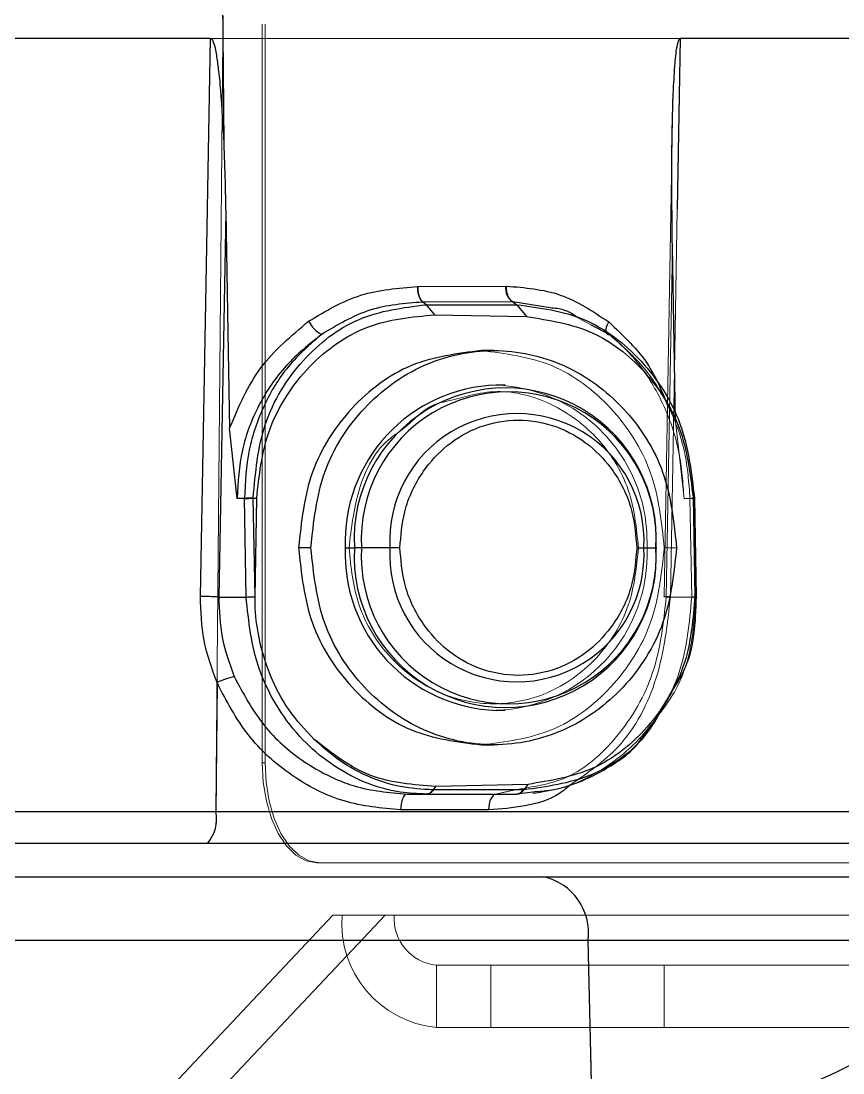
# Model space of a CAD drawing. Header units: millimetres. Extents: x 126 to 938, y 244 to 707.
# Drawn here: x 765.823 to 767.074, y 559.614 to 561.215 of the extents above; entities that cross this region are included whole.
import ezdxf

# ---------------------------------------------------------------- set-up
doc = ezdxf.new("R2010")
doc.units = ezdxf.units.MM
doc.linetypes.add('HIDDEN', pattern=[1.905, 1.27, -0.635])

msp = doc.modelspace()

# ---------------------------------------------------------------- linework, layer by layer
at = {"color": 7, "linetype": 'HIDDEN', "lineweight": 18}
for p, q in [((766.1901, 563.1146), (766.1901, 560.0857)), ((766.1943, 563.1146), (766.1943, 560.0857)), ((766.13, 561.188), (766.1167, 562.6897)), ((764.9237, 561.188), (766.13, 561.188)), ((766.1195, 560.0112), (766.13, 561.188)), ((766.13, 561.188), (767.1704, 561.188)), ((766.8047, 560.3379), (766.8141, 560.8716)), ((766.6911, 560.7517), (766.6725, 560.7618)), ((766.546, 560.6605), (766.5533, 560.6603)), ((766.8064, 560.6308), (766.8187, 560.6053)), ((766.8187, 560.6053), (766.8319, 560.4879)), ((766.8409, 560.4879), (766.8319, 560.4879)), ((766.8409, 560.4879), (766.8409, 560.4876)), ((766.8409, 560.4876), (766.8436, 560.3379)), ((766.3221, 560.4129), (766.3158, 560.4129)), ((766.7625, 560.4129), (766.7755, 560.4129)), ((766.7755, 560.4129), (766.7892, 560.4129)), ((766.8204, 560.4129), (766.8017, 560.4129)), ((766.8436, 560.3379), (766.8047, 560.3379)), ((766.8128, 560.1945), (766.8039, 560.1794)), ((766.1943, 560.0857), (766.1901, 560.0857)), ((766.4104, 560.038), (766.5461, 560.038)), ((766.5769, 560.038), (766.5461, 560.038)), ((764.9237, 560.0112), (766.1195, 560.0112)), ((766.1195, 560.0112), (767.1386, 560.0112)), ((764.9237, 559.963), (766.1069, 559.963)), ((766.1069, 559.963), (767.0999, 559.963)), ((766.273, 559.9333), (769.7352, 559.9333)), ((766.273, 559.9333), (766.2772, 559.9333)), ((766.2772, 559.9333), (769.7395, 559.9333)), ((766.6178, 559.9123), (765.0753, 559.9123)), ((767.2792, 559.9123), (766.6178, 559.9123)), ((766.2977, 559.8539), (765.8488, 559.3777)), ((766.3772, 559.8539), (765.9284, 559.3777)), ((766.3115, 559.8539), (766.2977, 559.8539)), ((766.2977, 559.8539), (766.3772, 559.8539)), ((766.3115, 559.8539), (769.3663, 559.8539)), ((766.3911, 559.8539), (766.3115, 559.8539)), ((766.3911, 559.8539), (766.3772, 559.8539)), ((766.3911, 559.8539), (769.4459, 559.8539)), ((766.686, 559.8157), (765.5439, 559.8157)), ((767.3473, 559.8157), (766.686, 559.8157)), ((766.686, 559.8157), (766.6928, 559.5303)), ((769.5099, 559.7777), (766.455, 559.7777)), ((766.455, 559.7777), (766.455, 559.6829)), ((766.455, 559.7777), (766.5381, 559.7777)), ((766.8016, 559.7777), (766.5381, 559.7777)), ((766.5381, 559.7777), (766.5381, 559.6829)), ((766.8016, 559.7777), (769.6491, 559.7777)), ((766.8016, 559.6829), (766.8016, 559.7777)), ((766.455, 559.6829), (769.5099, 559.6829)), ((766.455, 559.6829), (766.5381, 559.6829)), ((766.5381, 559.6829), (766.8016, 559.6829)), ((766.8016, 559.6829), (769.6491, 559.6829))]:
    msp.add_line(p, q, dxfattribs=at)
at = {"color": 7, "linetype": 'Continuous', "lineweight": 25}
for p, q in [((766.1167, 562.6897), (766.1314, 561.028)), ((766.1114, 561.188), (764.9237, 561.188)), ((766.8262, 561.188), (766.8216, 560.928)), ((767.1704, 561.188), (766.8262, 561.188)), ((766.1345, 560.9249), (766.1239, 560.3379)), ((766.8187, 560.6053), (766.8141, 560.8716)), ((766.4265, 560.8103), (766.4272, 560.8103)), ((766.4272, 560.8103), (766.5605, 560.8111)), ((766.4349, 560.7868), (766.4342, 560.7868)), ((766.5705, 560.7873), (766.4349, 560.7868)), ((766.5713, 560.7873), (766.5773, 560.7828)), ((766.6281, 560.778), (766.5713, 560.7873)), ((766.4397, 560.7828), (766.439, 560.7828)), ((766.4397, 560.7828), (766.4524, 560.7675)), ((766.5773, 560.7828), (766.5923, 560.7647)), ((766.4524, 560.7675), (766.5923, 560.7647)), ((766.7188, 560.7367), (766.6911, 560.7517)), ((766.5423, 560.713), (766.5235, 560.713)), ((766.5598, 560.6605), (766.546, 560.6605)), ((766.152, 560.4879), (766.1405, 560.5951)), ((766.1629, 560.4879), (766.152, 560.4879)), ((766.1629, 560.4878), (766.1629, 560.4879)), ((766.1656, 560.3378), (766.1629, 560.4878)), ((766.1763, 560.4883), (766.1817, 560.4885)), ((766.1763, 560.4883), (766.1763, 560.4885)), ((766.1793, 560.3384), (766.1763, 560.4883)), ((766.1793, 560.3384), (766.1817, 560.4885)), ((766.8455, 560.4899), (766.8484, 560.3397)), ((766.8476, 560.4884), (766.8455, 560.4899)), ((766.8503, 560.3388), (766.8476, 560.4887)), ((766.8476, 560.4887), (766.8476, 560.4887)), ((766.8476, 560.4884), (766.8502, 560.3389)), ((766.2641, 560.4129), (766.2454, 560.4129)), ((766.3165, 560.4129), (766.3303, 560.4129)), ((766.341, 560.4129), (766.3303, 560.4129)), ((766.3843, 560.4129), (766.341, 560.4129)), ((766.3996, 560.4129), (766.3843, 560.4129)), ((766.7598, 560.4129), (766.7707, 560.4129)), ((766.7707, 560.4129), (766.7891, 560.4129)), ((766.7891, 560.4129), (766.7907, 560.4129)), ((766.1239, 560.3379), (766.1656, 560.3378)), ((766.8484, 560.3397), (766.8502, 560.3384)), ((766.8502, 560.3389), (766.8503, 560.3388)), ((766.1213, 560.2076), (766.1195, 560.0112)), ((766.546, 560.1655), (766.5598, 560.1655)), ((766.5235, 560.113), (766.5423, 560.113)), ((766.4506, 560.0444), (766.4543, 560.0496)), ((766.5943, 560.0528), (766.4543, 560.0496)), ((766.5943, 560.0528), (766.5882, 560.0444)), ((766.4104, 560.038), (766.4393, 560.038)), ((766.4393, 560.038), (766.4402, 560.038)), ((766.4402, 560.038), (766.5769, 560.038)), ((766.4506, 560.0444), (766.4498, 560.0444)), ((766.5869, 560.0444), (766.4506, 560.0444)), ((766.5777, 560.038), (766.5769, 560.038)), ((766.6094, 560.0419), (766.5777, 560.038)), ((766.5882, 560.0444), (766.5869, 560.0444)), ((766.1195, 560.0112), (764.9487, 560.0112)), ((767.1386, 560.0112), (766.1195, 560.0112)), ((766.5345, 560.0138), (766.4005, 560.0138)), ((766.0959, 559.963), (764.9487, 559.963)), ((766.1069, 559.963), (766.0959, 559.963)), ((766.7581, 559.963), (766.1069, 559.963)), ((767.0999, 559.963), (766.7581, 559.963)), ((765.0904, 559.9123), (766.6178, 559.9123)), ((766.6178, 559.9123), (767.2792, 559.9123)), ((765.5592, 559.8157), (766.686, 559.8157)), ((766.6928, 559.5303), (766.686, 559.8157)), ((766.686, 559.8157), (767.3473, 559.8157))]:
    msp.add_line(p, q, dxfattribs=at)
at = {"color": 7, "linetype": 'Continuous', "lineweight": 25, "flags": 128}
for points in [[(766.096, 560.3388), (766.1046, 560.8143), (766.1114, 561.188)], [(766.1345, 560.9249), (766.1379, 560.7402), (766.1405, 560.5951)], [(766.4397, 560.7828), (766.5162, 560.7828), (766.5762, 560.7828)], [(766.7188, 560.7367), (766.7166, 560.7371), (766.7149, 560.7383), (766.7138, 560.7401), (766.7133, 560.7426), (766.7134, 560.7456), (766.7141, 560.749), (766.7155, 560.7527), (766.7173, 560.7566)], [(766.4104, 560.038), (766.4085, 560.0375), (766.4067, 560.0361), (766.405, 560.0339), (766.4035, 560.0309), (766.4023, 560.0273), (766.4014, 560.0231), (766.4008, 560.0186), (766.4005, 560.0138)], [(766.5461, 560.038), (766.5439, 560.0375), (766.5418, 560.0361), (766.5398, 560.0339), (766.538, 560.0309), (766.5366, 560.0273), (766.5355, 560.0231), (766.5348, 560.0186), (766.5345, 560.0138)]]:
    msp.add_lwpolyline(points, dxfattribs=at)
at = {"color": 7, "linetype": 'HIDDEN', "lineweight": 18, "flags": 128}
for points in [[(766.8142, 561.0656), (766.8096, 560.8062), (766.8014, 560.3385)], [(766.8216, 560.928), (766.8178, 560.7124), (766.8112, 560.3388)], [(766.8112, 560.3388), (766.8079, 560.3388), (766.8052, 560.3387), (766.8031, 560.3386), (766.8018, 560.3385), (766.8014, 560.3385), (766.8013, 560.3384), (766.8016, 560.3383), (766.8028, 560.3381), (766.8047, 560.3379)], [(766.1901, 560.0857), (766.1916, 560.056), (766.1964, 560.0274), (766.204, 560.001), (766.2143, 559.9779), (766.2269, 559.959), (766.2412, 559.9449), (766.2568, 559.9362), (766.273, 559.9333)], [(766.2772, 559.9333), (766.2611, 559.9362), (766.2455, 559.9449), (766.2312, 559.959), (766.2186, 559.9779), (766.2083, 560.001), (766.2006, 560.0274), (766.1959, 560.056), (766.1943, 560.0857)]]:
    msp.add_lwpolyline(points, dxfattribs=at)
at = {"color": 7, "linetype": 'Continuous', "lineweight": 25}
for centre, radius, start, end in [((766.4558, 560.8069), 0.0295, 173.2699, 222.8847), ((766.5865, 560.808), 0.0262, 173.2646, 232.2743), ((766.4262, 560.7721), 0.0167, 39.6084, 61.3777), ((766.5644, 560.7737), 0.0149, 37.6469, 66.1121), ((766.3026, 560.7797), 0.0475, 207.7024, 242.2119), ((766.5545, 560.4224), 0.2382, 92.0521, 182.2761), ((766.5598, 560.4262), 0.2299, 356.6991, 183.3009), ((766.5651, 560.4259), 0.2244, 356.6989, 183.3011), ((766.5775, 560.4236), 0.1935, 356.8589, 183.1411), ((766.1937, 559.9083), 0.5805, 91.7152, 93.0354), ((766.5545, 560.4035), 0.2382, 177.7218, 267.9514), ((766.5598, 560.3997), 0.2299, 176.6993, 3.3007), ((766.5651, 560.4), 0.2244, 176.6993, 3.3007), ((766.5775, 560.4023), 0.1935, 176.8594, 3.1406), ((766.093, 559.7985), 0.5403, 86.7207, 89.6765), ((766.174, 560.0999), 0.1199, 102.7826, 116.0661), ((766.4381, 560.0517), 0.0138, 275.1213, 328.1191), ((766.5756, 560.051), 0.0131, 275.6883, 329.7719), ((766.063, 560.0003), 0.0576, 319.6125, 10.9206), ((766.5991, 559.8267), 0.0875, 352.7919, 77.6719)]:
    msp.add_arc(centre, radius, start, end, dxfattribs=at)
at = {"color": 7, "linetype": 'HIDDEN', "lineweight": 18}
for centre, radius, start, end in [((766.537, 560.4222), 0.2387, 357.7726, 86.0802), ((766.8415, 560.5144), 0.0264, 268.7296, 283.3681), ((766.5375, 560.4035), 0.2382, 272.0466, 2.2802), ((766.8442, 560.359), 0.021, 268.2705, 286.745), ((766.063, 560.0003), 0.0576, 319.6125, 10.9206), ((766.5991, 559.8267), 0.0875, 352.7919, 77.6719), ((766.4701, 559.8413), 0.1591, 175.4355, 264.5575), ((766.4617, 559.8483), 0.0709, 175.437, 264.553)]:
    msp.add_arc(centre, radius, start, end, dxfattribs=at)
at = {"color": 7, "linetype": 'Continuous', "lineweight": 25}
for points, knots in [([(766.1114, 561.188), (766.1115, 561.1879), (766.1119, 561.1879), (766.1125, 561.1876), (766.1138, 561.1864), (766.1178, 561.1782), (766.1203, 561.1628), (766.1231, 561.1435), (766.125, 561.1258), (766.1284, 561.0879), (766.1301, 561.0551), (766.1314, 561.028)], [0, 0, 0, 0, 0.002849, 0.00587, 0.013101, 0.034667, 0.171043, 0.300122, 0.393925, 0.499962, 1, 1, 1, 1]), ([(766.8141, 560.8716), (766.8135, 560.9248), (766.8126, 561.0045), (766.8148, 561.0976), (766.8178, 561.1467), (766.8202, 561.1718), (766.8231, 561.1841), (766.8247, 561.1871), (766.8256, 561.1878), (766.826, 561.1879), (766.8262, 561.188)], [0, 0, 0, 0, 0.501748, 0.752314, 0.877447, 0.966386, 0.989362, 0.995878, 0.998123, 1, 1, 1, 1]), ([(766.1314, 561.028), (766.1322, 561.0088), (766.1335, 560.9744), (766.1342, 560.94), (766.1345, 560.9249)], [0, 0, 0, 0, 0.560047, 1, 1, 1, 1]), ([(766.2605, 560.7576), (766.2864, 560.773), (766.3376, 560.8036), (766.397, 560.8081), (766.4265, 560.8103)], [0, 0, 0, 0, 0.504677, 1, 1, 1, 1]), ([(766.4349, 560.7868), (766.4339, 560.7877), (766.4313, 560.7899), (766.4291, 560.7956), (766.4275, 560.8026), (766.4273, 560.8077), (766.4272, 560.8103)], [0, 0, 0, 0, 0.163603, 0.400048, 0.692898, 1, 1, 1, 1]), ([(766.5605, 560.8111), (766.5607, 560.8111), (766.561, 560.8111), (766.5613, 560.8111), (766.5614, 560.8111)], [0, 0, 0, 0, 0.556953, 1, 1, 1, 1]), ([(766.5614, 560.8111), (766.5896, 560.8088), (766.6463, 560.8042), (766.6935, 560.7725), (766.7173, 560.7566)], [0, 0, 0, 0, 0.49629, 1, 1, 1, 1]), ([(766.5713, 560.7873), (766.5698, 560.7883), (766.5662, 560.7906), (766.5636, 560.797), (766.5618, 560.8039), (766.5616, 560.8087), (766.5614, 560.8111)], [0, 0, 0, 0, 0.1933191, 0.4713553, 0.7330078, 1, 1, 1, 1]), ([(766.4342, 560.7868), (766.4068, 560.7846), (766.3517, 560.7804), (766.3043, 560.752), (766.2805, 560.7377)], [0, 0, 0, 0, 0.496434, 1, 1, 1, 1]), ([(766.4349, 560.7868), (766.4359, 560.7862), (766.4377, 560.7851), (766.4391, 560.7835), (766.4397, 560.7828)], [0, 0, 0, 0, 0.5312921, 1, 1, 1, 1]), ([(766.5713, 560.7873), (766.5712, 560.7873), (766.5709, 560.7873), (766.5706, 560.7873), (766.5705, 560.7873)], [0, 0, 0, 0, 0.560252, 1, 1, 1, 1]), ([(766.1763, 560.4885), (766.1797, 560.527), (766.1864, 560.6029), (766.2458, 560.7), (766.3333, 560.7692), (766.404, 560.7783), (766.439, 560.7828)], [0, 0, 0, 0, 0.2625448, 0.5174995, 0.7613469, 1, 1, 1, 1]), ([(766.5773, 560.7828), (766.5771, 560.7828), (766.5768, 560.7828), (766.5764, 560.7828), (766.5762, 560.7828)], [0, 0, 0, 0, 0.559764, 1, 1, 1, 1]), ([(766.5773, 560.7828), (766.6124, 560.7781), (766.6837, 560.7688), (766.7723, 560.6998), (766.8342, 560.6032), (766.8431, 560.5272), (766.8476, 560.4887)], [0, 0, 0, 0, 0.237852, 0.483417, 0.738748, 1, 1, 1, 1]), ([(766.6725, 560.7618), (766.6648, 560.7669), (766.6513, 560.7759), (766.6351, 560.7774), (766.6281, 560.778)], [0, 0, 0, 0, 0.563968, 1, 1, 1, 1]), ([(766.1405, 560.5951), (766.1541, 560.6273), (766.1812, 560.6911), (766.2343, 560.7356), (766.2605, 560.7576)], [0, 0, 0, 0, 0.504812, 1, 1, 1, 1]), ([(766.1817, 560.4885), (766.1854, 560.5225), (766.1912, 560.5766), (766.2245, 560.6434), (766.2708, 560.7025), (766.3468, 560.7575), (766.4174, 560.7642), (766.4524, 560.7675)], [0, 0, 0, 0, 0.236026, 0.37564, 0.513104, 0.758659, 1, 1, 1, 1]), ([(766.5923, 560.7647), (766.6267, 560.7593), (766.6936, 560.7489), (766.7755, 560.6843), (766.8328, 560.596), (766.8412, 560.5257), (766.8455, 560.4899)], [0, 0, 0, 0, 0.250641, 0.487815, 0.739038, 1, 1, 1, 1]), ([(766.7173, 560.7566), (766.7395, 560.7358), (766.778, 560.6998), (766.7979, 560.6513), (766.8064, 560.6308)], [0, 0, 0, 0, 0.576693, 1, 1, 1, 1]), ([(766.2805, 560.7377), (766.2617, 560.7227), (766.2239, 560.6924), (766.183, 560.6312), (766.1559, 560.562), (766.1533, 560.5126), (766.152, 560.4879)], [0, 0, 0, 0, 0.245663, 0.495326, 0.747201, 1, 1, 1, 1]), ([(766.2805, 560.7377), (766.2627, 560.7222), (766.2274, 560.6914), (766.1908, 560.6299), (766.1668, 560.5614), (766.1642, 560.5126), (766.1629, 560.4879)], [0, 0, 0, 0, 0.245826, 0.489356, 0.741567, 1, 1, 1, 1]), ([(766.5235, 560.713), (766.487, 560.7084), (766.413, 560.6991), (766.321, 560.6287), (766.2576, 560.5298), (766.2495, 560.4521), (766.2454, 560.4129)], [0, 0, 0, 0, 0.2412064, 0.4876646, 0.7413416, 1, 1, 1, 1]), ([(766.2641, 560.4129), (766.2682, 560.4521), (766.2764, 560.5296), (766.3398, 560.6293), (766.4317, 560.6969), (766.5423, 560.7209), (766.6528, 560.6969), (766.7448, 560.6293), (766.8082, 560.5296), (766.8163, 560.4521), (766.8204, 560.4129)], [0, 0, 0, 0, 0.129328, 0.256166, 0.379394, 0.500003, 0.620606, 0.743834, 0.870672, 1, 1, 1, 1]), ([(766.3996, 560.4129), (766.4011, 560.4313), (766.4042, 560.4725), (766.4303, 560.527), (766.4709, 560.5714), (766.5208, 560.6001), (766.5797, 560.6108), (766.6386, 560.6001), (766.6885, 560.5714), (766.7292, 560.527), (766.7552, 560.4725), (766.7584, 560.4313), (766.7598, 560.4129)], [0, 0, 0, 0, 0.093669, 0.210637, 0.301075, 0.398679, 0.500004, 0.601319, 0.698923, 0.789367, 0.906331, 1, 1, 1, 1]), ([(766.1629, 560.4878), (766.1652, 560.4879), (766.1696, 560.4881), (766.1741, 560.4882), (766.1763, 560.4883)], [0, 0, 0, 0, 0.504549, 1, 1, 1, 1]), ([(766.8476, 560.4884), (766.8476, 560.4884), (766.8476, 560.4886), (766.8476, 560.4887), (766.8476, 560.4887)], [0, 0, 0, 0, 0.553374, 1, 1, 1, 1]), ([(766.2454, 560.4129), (766.2495, 560.3738), (766.2576, 560.2961), (766.321, 560.1972), (766.413, 560.1268), (766.487, 560.1175), (766.5235, 560.113)], [0, 0, 0, 0, 0.25866, 0.512339, 0.758792, 1, 1, 1, 1]), ([(766.8204, 560.4129), (766.8163, 560.3738), (766.8082, 560.2963), (766.7448, 560.1966), (766.6528, 560.129), (766.5423, 560.105), (766.4317, 560.129), (766.3398, 560.1966), (766.2764, 560.2963), (766.2682, 560.3738), (766.2641, 560.4129)], [0, 0, 0, 0, 0.129329, 0.256168, 0.379393, 0.499997, 0.620607, 0.743832, 0.870671, 1, 1, 1, 1]), ([(766.7598, 560.4129), (766.7584, 560.3946), (766.7552, 560.3534), (766.7292, 560.2989), (766.6885, 560.2545), (766.6386, 560.2258), (766.5797, 560.2151), (766.5208, 560.2258), (766.4709, 560.2545), (766.4303, 560.2989), (766.4042, 560.3534), (766.4011, 560.3946), (766.3996, 560.4129)], [0, 0, 0, 0, 0.09366, 0.210626, 0.301078, 0.398678, 0.499996, 0.601324, 0.698924, 0.78937, 0.90634, 1, 1, 1, 1]), ([(766.1213, 560.2076), (766.1136, 560.2288), (766.0983, 560.2713), (766.0968, 560.3163), (766.096, 560.3388)], [0, 0, 0, 0, 0.500339, 1, 1, 1, 1]), ([(766.1239, 560.3379), (766.1246, 560.3173), (766.126, 560.2757), (766.1403, 560.2365), (766.1474, 560.2168)], [0, 0, 0, 0, 0.496517, 1, 1, 1, 1]), ([(766.1656, 560.3378), (766.1676, 560.3379), (766.1722, 560.3382), (766.1768, 560.3383), (766.1793, 560.3384)], [0, 0, 0, 0, 0.4421936, 1, 1, 1, 1]), ([(766.4393, 560.038), (766.4262, 560.0386), (766.3905, 560.0403), (766.3208, 560.0625), (766.255, 560.1113), (766.2095, 560.1737), (766.1755, 560.2439), (766.1695, 560.3008), (766.1656, 560.3378)], [0, 0, 0, 0, 0.087789, 0.238414, 0.483174, 0.620548, 0.753299, 1, 1, 1, 1]), ([(766.2689, 560.1213), (766.2555, 560.1357), (766.2286, 560.1647), (766.1994, 560.2205), (766.1833, 560.2774), (766.1788, 560.3183), (766.1793, 560.3364), (766.1793, 560.3384)], [0, 0, 0, 0, 0.243439, 0.490671, 0.77488, 0.975617, 1, 1, 1, 1]), ([(766.8484, 560.3397), (766.8456, 560.3052), (766.8414, 560.2521), (766.8107, 560.1858), (766.7686, 560.1267), (766.6969, 560.0692), (766.6283, 560.0583), (766.5943, 560.0528)], [0, 0, 0, 0, 0.243113, 0.374944, 0.512705, 0.758606, 1, 1, 1, 1]), ([(766.8502, 560.3384), (766.8489, 560.2991), (766.8472, 560.2472), (766.8195, 560.2048), (766.8128, 560.1945)], [0, 0, 0, 0, 0.757897, 1, 1, 1, 1]), ([(766.8502, 560.3389), (766.8502, 560.3388), (766.8502, 560.3386), (766.8502, 560.3385), (766.8502, 560.3384)], [0, 0, 0, 0, 0.564669, 1, 1, 1, 1]), ([(766.1474, 560.2168), (766.161, 560.1914), (766.1879, 560.1408), (766.2452, 560.0903), (766.2944, 560.0633), (766.3459, 560.0436), (766.3832, 560.0403), (766.4104, 560.038)], [0, 0, 0, 0, 0.256117, 0.508847, 0.668523, 0.757124, 1, 1, 1, 1]), ([(766.4005, 560.0138), (766.3714, 560.0166), (766.3125, 560.0221), (766.2323, 560.0642), (766.1638, 560.1257), (766.1355, 560.1802), (766.1213, 560.2076)], [0, 0, 0, 0, 0.242654, 0.490237, 0.743254, 1, 1, 1, 1]), ([(766.8039, 560.1794), (766.7951, 560.1625), (766.7699, 560.1139), (766.6926, 560.0588), (766.6227, 560.0492), (766.5882, 560.0444)], [0, 0, 0, 0, 0.21288, 0.611658, 1, 1, 1, 1]), ([(766.4543, 560.0496), (766.4201, 560.0521), (766.3511, 560.0571), (766.2965, 560.0998), (766.2689, 560.1213)], [0, 0, 0, 0, 0.495496, 1, 1, 1, 1]), ([(766.4498, 560.0444), (766.4333, 560.0454), (766.4001, 560.0474), (766.3522, 560.0631), (766.3072, 560.0871), (766.2817, 560.1098), (766.2689, 560.1213)], [0, 0, 0, 0, 0.245445, 0.493, 0.744757, 1, 1, 1, 1]), ([(766.6018, 560.0392), (766.623, 560.0428), (766.6611, 560.0491), (766.7155, 560.0771), (766.7535, 560.1016), (766.7684, 560.124), (766.7706, 560.1273)], [0, 0, 0, 0, 0.328636, 0.588354, 0.938892, 1, 1, 1, 1]), ([(766.659, 560.0522), (766.6536, 560.0475), (766.6341, 560.0305), (766.5897, 560.0183), (766.5529, 560.0153), (766.5345, 560.0138)], [0, 0, 0, 0, 0.160877, 0.580907, 1, 1, 1, 1]), ([(766.4506, 560.0444), (766.449, 560.0425), (766.4463, 560.0392), (766.4421, 560.0383), (766.4402, 560.038)], [0, 0, 0, 0, 0.5540742, 1, 1, 1, 1]), ([(766.5777, 560.038), (766.5796, 560.0383), (766.5839, 560.0392), (766.5866, 560.0425), (766.5882, 560.0444)], [0, 0, 0, 0, 0.44896, 1, 1, 1, 1]), ([(766.6928, 559.5303), (766.7583, 559.5347), (766.8914, 559.5437), (767.0688, 559.6117), (767.2229, 559.7032), (767.3054, 559.7779), (767.3473, 559.8157)], [0, 0, 0, 0, 0.268227, 0.5445, 0.768998, 1, 1, 1, 1])]:
    msp.add_open_spline(points, degree=3, knots=knots, dxfattribs=at)
at = {"color": 7, "linetype": 'HIDDEN', "lineweight": 18}
for points, knots in [([(766.7188, 560.7367), (766.7377, 560.7203), (766.7732, 560.6893), (766.8109, 560.6273), (766.8356, 560.5604), (766.8392, 560.5117), (766.8409, 560.4879)], [0, 0, 0, 0, 0.260489, 0.490763, 0.751642, 1, 1, 1, 1]), ([(766.8319, 560.4879), (766.8302, 560.5114), (766.8267, 560.5597), (766.804, 560.6283), (766.7724, 560.6825), (766.7422, 560.717), (766.7251, 560.7314), (766.7188, 560.7367)], [0, 0, 0, 0, 0.249413, 0.514677, 0.761511, 0.9127, 1, 1, 1, 1]), ([(766.8017, 560.4129), (766.7976, 560.4521), (766.7894, 560.5298), (766.726, 560.6287), (766.6341, 560.6991), (766.5601, 560.7084), (766.5235, 560.713)], [0, 0, 0, 0, 0.258655, 0.512329, 0.758784, 1, 1, 1, 1]), ([(766.3221, 560.4129), (766.3255, 560.4421), (766.3325, 560.5023), (766.3643, 560.5674), (766.4166, 560.6004), (766.4372, 560.629), (766.4889, 560.6393), (766.5422, 560.6586), (766.6288, 560.6375), (766.7029, 560.5847), (766.7533, 560.504), (766.7595, 560.4427), (766.7625, 560.4129)], [0, 0, 0, 0, 0.124238, 0.256169, 0.278931, 0.384196, 0.38682, 0.500003, 0.61581, 0.743831, 0.875762, 1, 1, 1, 1]), ([(766.8409, 560.4876), (766.8427, 560.4876), (766.845, 560.4876), (766.8471, 560.4882), (766.8476, 560.4884)], [0, 0, 0, 0, 0.784281, 1, 1, 1, 1]), ([(766.7625, 560.4129), (766.7595, 560.3832), (766.7532, 560.3219), (766.703, 560.2414), (766.6286, 560.1876), (766.5423, 560.1697), (766.456, 560.1876), (766.3815, 560.2414), (766.3313, 560.3219), (766.3251, 560.3832), (766.3221, 560.4129)], [0, 0, 0, 0, 0.1242385, 0.2561634, 0.384189, 0.4999966, 0.6158042, 0.7438366, 0.8757615, 1, 1, 1, 1]), ([(766.5235, 560.113), (766.5601, 560.1175), (766.6341, 560.1268), (766.726, 560.1972), (766.7894, 560.2961), (766.7976, 560.3738), (766.8017, 560.4129)], [0, 0, 0, 0, 0.241218, 0.4876673, 0.7413429, 1, 1, 1, 1]), ([(766.5461, 560.038), (766.5544, 560.0399), (766.5877, 560.0479), (766.6585, 560.0553), (766.7357, 560.1242), (766.7923, 560.2222), (766.8005, 560.2988), (766.8047, 560.3379)], [0, 0, 0, 0, 0.058765, 0.235718, 0.476787, 0.73228, 1, 1, 1, 1]), ([(766.8436, 560.3376), (766.8401, 560.2989), (766.8332, 560.2221), (766.7747, 560.1241), (766.7024, 560.0686), (766.6452, 560.0452), (766.6182, 560.0427), (766.6094, 560.0419)], [0, 0, 0, 0, 0.281095, 0.556848, 0.802373, 0.936156, 1, 1, 1, 1]), ([(766.8112, 560.3388), (766.8066, 560.297), (766.7976, 560.2153), (766.7436, 560.1102), (766.6846, 560.0697), (766.659, 560.0522)], [0, 0, 0, 0, 0.372009, 0.727598, 1, 1, 1, 1]), ([(766.7706, 560.1273), (766.7728, 560.1304), (766.7889, 560.1538), (766.8222, 560.1928), (766.8451, 560.2637), (766.8482, 560.312), (766.8499, 560.3382)], [0, 0, 0, 0, 0.0494949, 0.3704369, 0.6594479, 1, 1, 1, 1]), ([(766.8436, 560.3376), (766.8453, 560.3376), (766.8476, 560.3376), (766.8498, 560.3382), (766.8502, 560.3384)], [0, 0, 0, 0, 0.782362, 1, 1, 1, 1]), ([(766.8436, 560.3379), (766.8436, 560.3379), (766.8436, 560.3378), (766.8436, 560.3377), (766.8436, 560.3376)], [0, 0, 0, 0, 0.561524, 1, 1, 1, 1]), ([(767.753, 559.8816), (767.722, 559.8388), (767.6616, 559.7554), (767.558, 559.6461), (767.4498, 559.5534), (767.3351, 559.4762), (767.2143, 559.4146), (767.0877, 559.3702), (766.9589, 559.3424), (766.8721, 559.339), (766.8291, 559.3373)], [0, 0, 0, 0, 0.142064, 0.276482, 0.403713, 0.524388, 0.647441, 0.767102, 0.884284, 1, 1, 1, 1]), ([(767.3473, 559.8157), (767.2937, 559.7683), (767.1884, 559.6751), (767.0146, 559.5877), (766.848, 559.5385), (766.7441, 559.533), (766.6928, 559.5303)], [0, 0, 0, 0, 0.292639, 0.574661, 0.789615, 1, 1, 1, 1])]:
    msp.add_open_spline(points, degree=3, knots=knots, dxfattribs=at)

doc.saveas('drawing.dxf')
